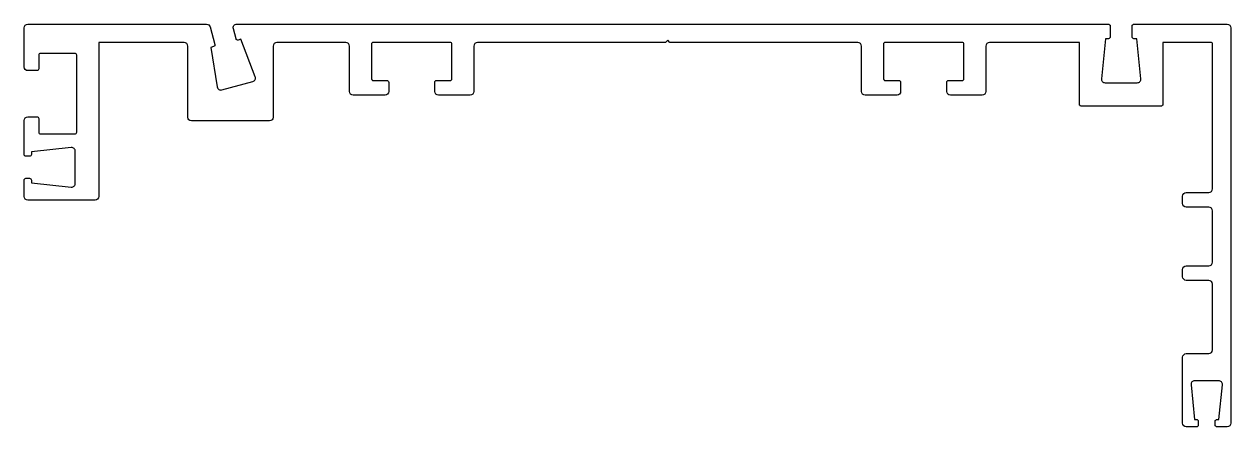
# Model space of a CAD drawing. Extents: x 646 to 811, y 566 to 621.
import ezdxf

# ---------------------------------------------------------------- set-up
doc = ezdxf.new("R2010")
doc.units = 0
doc.layers.add('ALCO', color=3, linetype='CONTINUOUS')

msp = doc.modelspace()

# ---------------------------------------------------------------- linework, layer by layer
at = {"layer": 'ALCO', "color": 0}
msp.add_lwpolyline([(793.92, 619.12), (793.34, 613.67, 0.445229), (793.84, 613.12), (798.24, 613.12, 0.445229), (798.74, 613.67), (798.17, 619.12), (797.79, 619.12, -0.414214), (797.54, 619.37), (797.54, 620.87, -0.414214), (797.79, 621.12), (810.54, 621.12, -0.414214), (811.04, 620.62), (811.04, 566.62, -0.414214), (810.54, 566.12), (809.14, 566.12, -0.414214), (808.89, 566.37), (808.89, 566.87, -0.414214), (809.14, 567.12), (809.39, 567.12), (809.89, 571.87, 0.445229), (809.39, 572.42), (806.09, 572.42, 0.445229), (805.59, 571.87), (806.09, 567.12), (806.34, 567.12, -0.414214), (806.59, 566.87), (806.59, 566.37, -0.414214), (806.34, 566.12), (804.94, 566.12, -0.414214), (804.44, 566.62), (804.44, 575.62, -0.414214), (804.94, 576.12), (808.04, 576.12, 0.414214), (808.54, 576.62), (808.54, 585.62, 0.414214), (808.04, 586.12), (804.94, 586.12, -0.414214), (804.44, 586.62), (804.44, 587.62, -0.414214), (804.94, 588.12), (808.04, 588.12, 0.414214), (808.54, 588.62), (808.54, 595.62, 0.414214), (808.04, 596.12), (804.94, 596.12, -0.414214), (804.44, 596.62), (804.44, 597.62, -0.414214), (804.94, 598.12), (808.04, 598.12, 0.414214), (808.54, 598.62), (808.54, 618.37, 0.414214), (808.29, 618.62), (801.74, 618.62), (801.74, 610.17, -0.414214), (801.49, 609.92), (790.59, 609.92, -0.414214), (790.34, 610.17), (790.34, 618.62), (778.04, 618.62, 0.414214), (777.54, 618.12), (777.54, 611.92, -0.414214), (777.04, 611.42), (772.69, 611.42, -0.414214), (772.19, 611.92), (772.19, 613.17, -0.414214), (772.44, 613.42), (774.29, 613.42, 0.414214), (774.54, 613.67), (774.54, 618.37, 0.414214), (774.29, 618.62), (763.79, 618.62, 0.414214), (763.54, 618.37), (763.54, 613.67, 0.414214), (763.79, 613.42), (765.64, 613.42, -0.414214), (765.89, 613.17), (765.89, 611.92, -0.414214), (765.39, 611.42), (761.04, 611.42, -0.414214), (760.54, 611.92), (760.54, 618.12, 0.414214), (760.04, 618.62), (734.34, 618.62), (734.04, 618.92), (733.74, 618.62), (708.04, 618.62, 0.414214), (707.54, 618.12), (707.54, 611.92, -0.414214), (707.04, 611.42), (702.69, 611.42, -0.414214), (702.19, 611.92), (702.19, 613.17, -0.414214), (702.44, 613.42), (704.29, 613.42, 0.414214), (704.54, 613.67), (704.54, 618.37, 0.414214), (704.29, 618.62), (693.79, 618.62, 0.414214), (693.54, 618.37), (693.54, 613.67, 0.414214), (693.79, 613.42), (695.64, 613.42, -0.414214), (695.89, 613.17), (695.89, 611.92, -0.414214), (695.39, 611.42), (691.04, 611.42, -0.414214), (690.54, 611.92), (690.54, 618.12, 0.414214), (690.04, 618.62), (680.58, 618.62, 0.414214), (680.08, 618.12), (680.08, 608.4, -0.414214), (679.58, 607.9), (668.91, 607.9, -0.414214), (668.41, 608.4), (668.41, 618.12, 0.414214), (667.91, 618.62), (656.24, 618.62), (656.24, 597.57, -0.414214), (655.74, 597.07), (646.54, 597.07, -0.414214), (646.04, 597.57), (646.04, 599.82, -0.414214), (646.29, 600.07), (646.79, 600.07, -0.414214), (647.04, 599.82), (647.04, 599.44), (652.49, 598.87, 0.445229), (653.04, 599.37), (653.04, 603.77, 0.445229), (652.49, 604.26), (647.04, 603.69), (647.04, 603.32, -0.414214), (646.79, 603.07), (646.29, 603.07, -0.414214), (646.04, 603.32), (646.04, 607.97, -0.414214), (646.54, 608.47), (647.79, 608.47, -0.414214), (648.04, 608.22), (648.04, 606.37, 0.414214), (648.29, 606.12), (652.99, 606.12, 0.414214), (653.24, 606.37), (653.24, 616.87, 0.414214), (652.99, 617.12), (648.29, 617.12, 0.414214), (648.04, 616.87), (648.04, 615.02, -0.414214), (647.79, 614.77), (646.54, 614.77, -0.414214), (646.04, 615.27), (646.04, 620.62, -0.414214), (646.54, 621.12), (670.99, 621.12, -0.339454), (671.47, 620.75), (672.12, 618.36, -0.414214), (671.94, 618.05), (671.58, 617.95), (672.43, 612.54, 0.445229), (673.06, 612.14), (677.31, 613.28, 0.445229), (677.64, 613.94), (675.68, 619.05), (675.32, 618.95, -0.414214), (675.01, 619.13), (674.65, 620.49, -0.493145), (675.13, 621.12), (794.29, 621.12, -0.414214), (794.54, 620.87), (794.54, 619.37, -0.414214), (794.29, 619.12)], format="xyb", close=True, dxfattribs=at)

doc.saveas('drawing.dxf')
